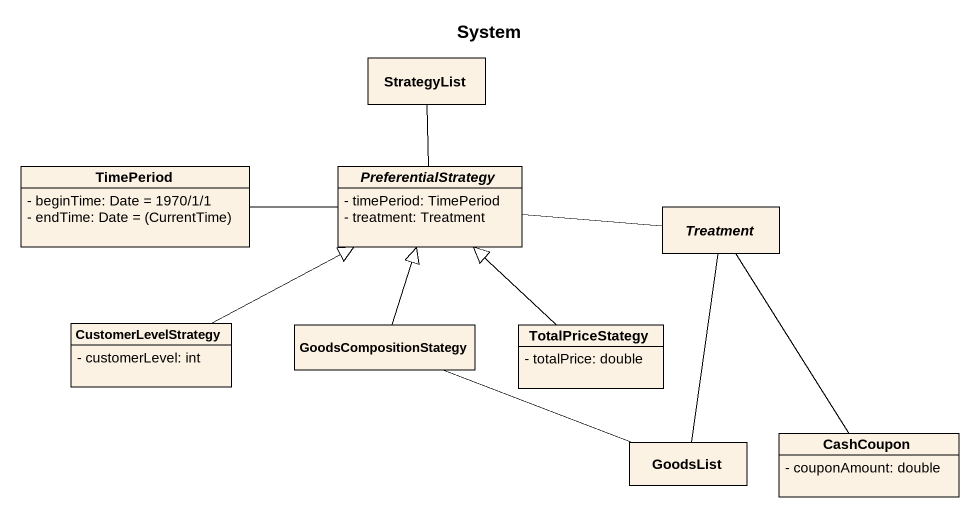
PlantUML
@startuml
title System
hide circle
hide empty members
skinparam classAttributeIconSize 0
class StrategyList
class TimePeriod {
  - beginTime: Date = 1970/1/1
  {field} - endTime: Date = (CurrentTime)
}
abstract class PreferentialStrategy {
  - timePeriod: TimePeriod
  - treatment: Treatment
}
abstract class Treatment
class CustomerLevelStrategy {
  - customerLevel: int
}
class GoodsCompositionStategy
class TotalPriceStategy {
  - totalPrice: double
}
class GoodsList
class CashCoupon {
  - couponAmount: double
}
TimePeriod -right- PreferentialStrategy
PreferentialStrategy -up- StrategyList
PreferentialStrategy -right- Treatment
Treatment -- GoodsList
Treatment -- CashCoupon
CustomerLevelStrategy -right-|> PreferentialStrategy
GoodsCompositionStategy -up-|> PreferentialStrategy
GoodsCompositionStategy -right- GoodsList
TotalPriceStategy -up-|> PreferentialStrategy
@enduml
